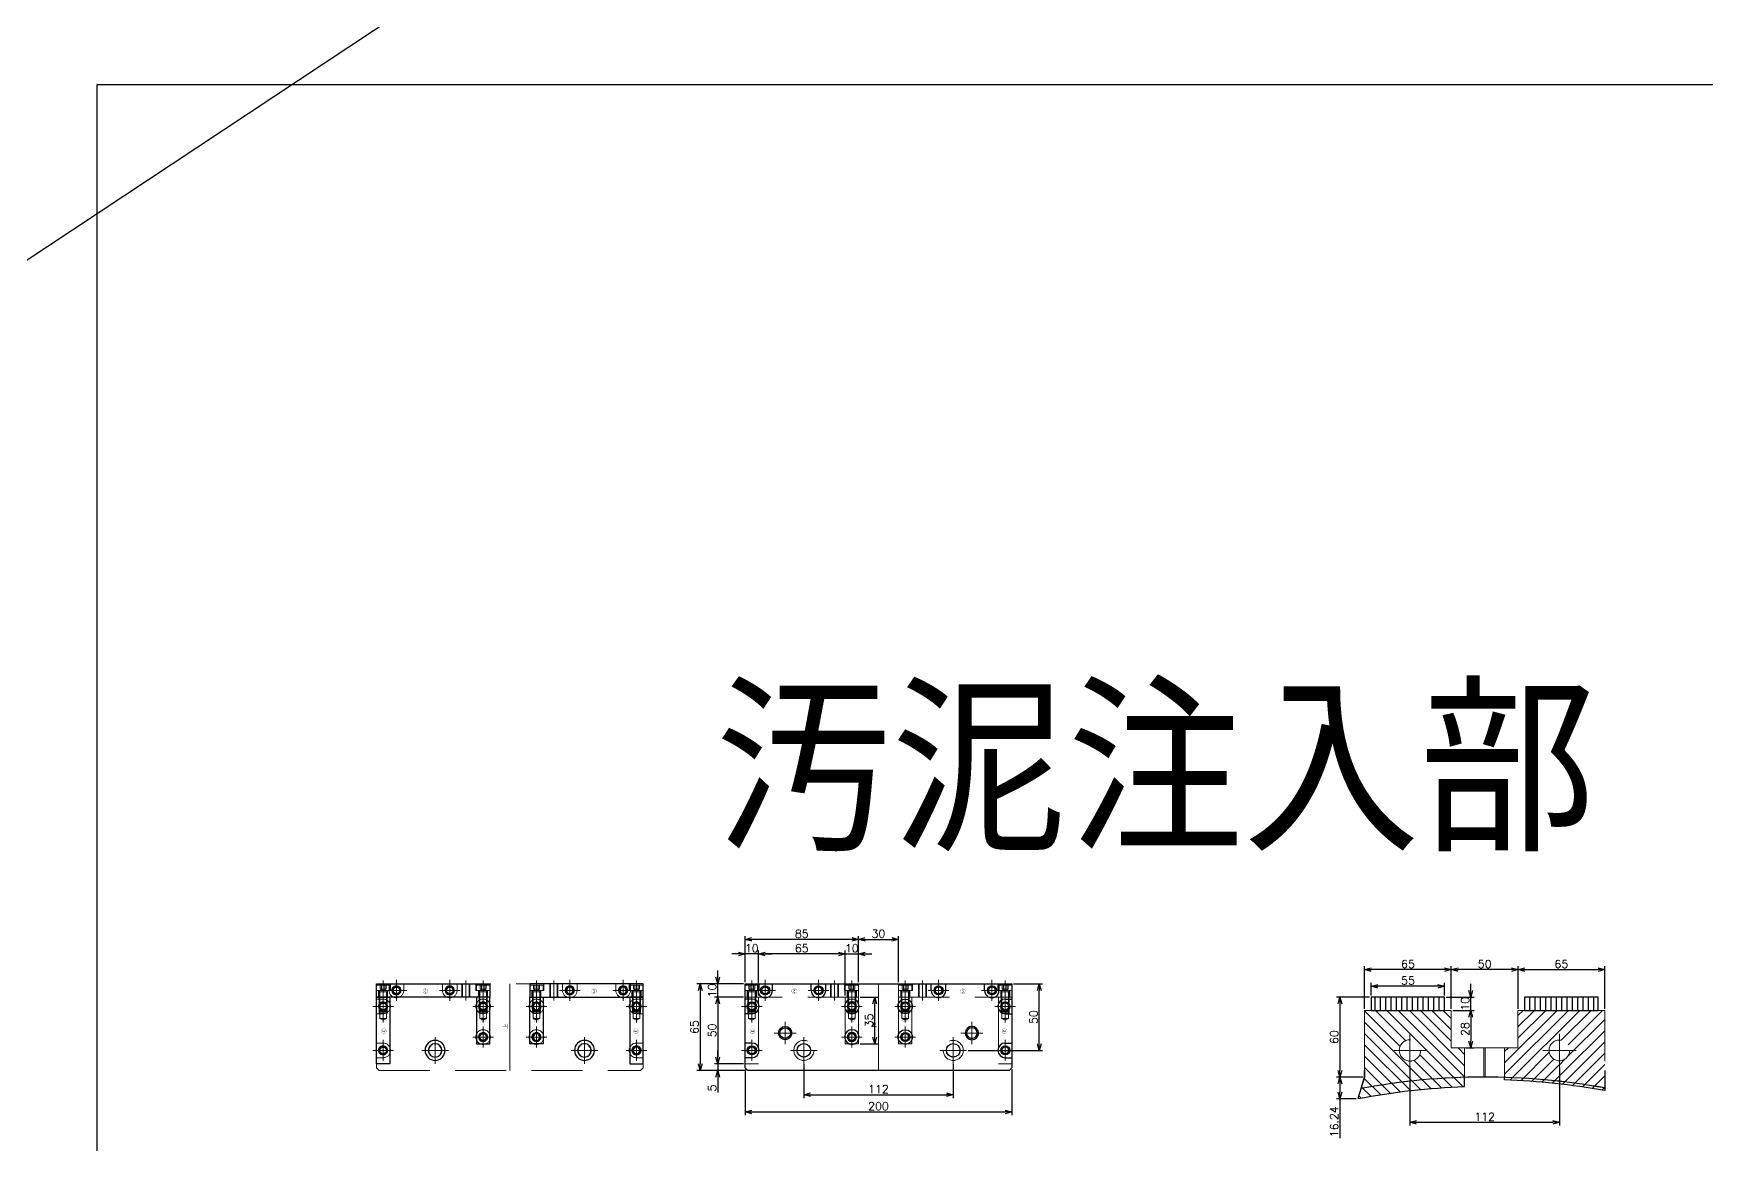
# Model space of a CAD drawing. Header units: millimetres. Extents: x -16130 to 36813, y -8099 to 27484.
# Drawn here: x 7992 to 9247, y 24547 to 25381 of the extents above; entities that cross this region are included whole.
import ezdxf

# ---------------------------------------------------------------- set-up
doc = ezdxf.new("R2010")
doc.units = ezdxf.units.MM
doc.header["$LTSCALE"] = 6
doc.header["$PDMODE"] = 99
doc.header["$PDSIZE"] = 1
doc.linetypes.add('CENTER2', pattern=[28.575, 19.05, -3.175, 3.175, -3.175])
doc.linetypes.add('HIDDEN', pattern=[9.525, 6.35, -3.175])
for name, color, linetype, lineweight in [('04_HIDDEN', 2, 'HIDDEN', 13), ('05_CENTER', 4, 'CENTER2', 13), ('08_DIM', 3, 'Continuous', 13)]:
    doc.layers.add(name, color=color, linetype=linetype, lineweight=lineweight)
doc.layers.add('10_DRAFT', color=8, linetype='Continuous', lineweight=0, plot=False)
doc.styles.add('KSS_TXT', font='txt.shx', dxfattribs={"bigfont": 'extfont2.shx'})
doc.dimstyles.new('KSS_DIM', dxfattribs={"dimtxt": 3, "dimasz": 2.5, "dimexe": 1.25, "dimexo": 0.625, "dimtad": 1, "dimdsep": 46, "dimtxsty": 'KSS_TXT', "dimblk": 'OPEN30', "dimcen": 0, "dimazin": 2, "dimtfac": 0.75, "dimtmove": 0, "dimatfit": 3, "dimldrblk": 'OPEN30', "dimfxl": 1, "dimtolj": 1, "dimarcsym": 0})

# ---------------------------------------------------------------- blocks, each defined once
blk = doc.blocks.new('A$C7DF95412_1_1')
at = {"color": 0}
blk.add_lwpolyline([(16, 146), (29.2, 146, 0.092024), (29.6, -36.5), (21, -34), (16, -34)], format="xyb", dxfattribs=at)
at = {"layer": '04_HIDDEN'}
for points in [[(-1, 31), (-1, 81), (-1, 81), (-29, 81), (-29, 146), (16, 146)], [(16, -34), (-29, -34), (-29, 31), (-1, 31)]]:
    blk.add_lwpolyline(points, dxfattribs=at)
for centre, radius in [((1, 112), 7.75), ((1, 0), 8)]:
    blk.add_circle(centre, radius, dxfattribs=at)
at = {"layer": '05_CENTER'}
for p, q in [((1, 99.5), (1, 124.5)), ((13.5, 112), (-11.5, 112)), ((12.8, 0), (-10.8, 0)), ((1, -11.8), (1, 11.8))]:
    blk.add_line(p, q, dxfattribs=at)
blk = doc.blocks.new('M6tz_1_1_1')
at = {"color": 0}
for radius in [3, 2.5]:
    blk.add_circle((0, 0), radius, dxfattribs=at)
at = {"layer": '05_CENTER'}
for p, q in [((5.7, 0), (-5.7, 0)), ((0, -5.7), (0, 5.7))]:
    blk.add_line(p, q, dxfattribs=at)
blk = doc.blocks.new('A$C30F740D0_1_1')
at = {"color": 0}
blk.add_lwpolyline([(13, -5), (-72, -5), (-72, 5), (13, 5)], close=True, dxfattribs=at)
at = {"layer": '04_HIDDEN'}
for p, q in [((-61.5, 0), (-72, 0)), ((-70.4, 5), (-70.4, 0)), ((-63.6, 5), (-63.6, 0)), ((-57, -5), (-57, 5)), ((-56.5, -5), (-56.5, 5)), ((-51.5, -5), (-51.5, 5)), ((-51, -5), (-51, 5)), ((2.5, 0), (13, 0)), ((4.6, 5), (4.6, 0)), ((11.4, 5), (11.4, 0)), ((-61.5, 0), (-61.5, -5)), ((2.5, 0), (2.5, -5))]:
    blk.add_line(p, q, dxfattribs=at)
at = {"layer": '05_CENTER'}
for p, q in [((-67, -7.5), (-67, 7.5)), ((-54, -7.5), (-54, 7.5)), ((8, -7.5), (8, 7.5))]:
    blk.add_line(p, q, dxfattribs=at)
for p in [(-42, 0), (-2, 0)]:
    blk.add_blockref('M6tz_1_1_1', p)
at = {"layer": '10_DRAFT', "style": 'KSS_TXT'}
blk.add_text('②', height=3, dxfattribs=at).set_placement((-25.9, -1.4))
blk = doc.blocks.new('A$C38AA5711_1_1')
at = {"color": 0}
blk.add_lwpolyline([(7, 5), (7, -5), (-43, -5), (-43, 5)], close=True, dxfattribs=at)
at = {"layer": '04_HIDDEN'}
for p, q in [((-43, 3), (-31, 3)), ((-43, 2.5), (-27, 2.5)), ((-31, 3), (-31, -3)), ((-27, 2.5), (-25.6, 0)), ((-27, 2.5), (-27, -2.5)), ((-43, -2.5), (-27, -2.5)), ((-43, -3), (-31, -3)), ((-25.6, 0), (-27, -2.5))]:
    blk.add_line(p, q, dxfattribs=at)
at = {"layer": '05_CENTER'}
blk.add_line((-45.2, 0), (-23.8, 0), dxfattribs=at)
for p in [(-36, 0), (-3, 0)]:
    blk.add_blockref('M6tz_1_1_1', p)
at = {"layer": '10_DRAFT', "style": 'KSS_TXT'}
blk.add_text('③', height=3, dxfattribs=at).set_placement((-19.6, -1.4))
blk = doc.blocks.new('M6Za_1_1_1')
at = {"color": 0}
for radius in [5.5, 3.4]:
    blk.add_circle((0, 0), radius, dxfattribs=at)
at = {"layer": '05_CENTER'}
for p, q in [((7.8, 0), (-7.8, 0)), ((0, -7.8), (0, 7.8))]:
    blk.add_line(p, q, dxfattribs=at)
blk = doc.blocks.new('M10Tz_1_1_1')
at = {"color": 0}
for radius in [5, 4]:
    blk.add_circle((0, 0), radius, dxfattribs=at)
at = {"layer": '05_CENTER'}
for p, q in [((8.3, 0), (-8.3, 0)), ((0, -8.3), (0, 8.3))]:
    blk.add_line(p, q, dxfattribs=at)
blk = doc.blocks.new('A$C4B5A383E_1_1')
for p, q in [((0, 177.5), (-5, 177.5)), ((6.5, 182), (6.5, 187)), ((17.5, 182), (17.5, 187)), ((39.5, 182), (39.5, 187)), ((50.5, 182), (50.5, 187)), ((0, 166.5), (-5, 166.5)), ((0, 137.5), (-5, 137.5)), ((0, 126.5), (-5, 126.5)), ((0, 47.5), (-5, 47.5)), ((0, 36.5), (-5, 36.5)), ((0, 7.5), (-5, 7.5)), ((0, -3.5), (-5, -3.5)), ((6.5, -8), (6.5, -13)), ((17.5, -8), (17.5, -13)), ((39.5, -8), (39.5, -13)), ((50.5, -8), (50.5, -13))]:
    blk.add_line(p, q)
at = {"color": 0}
blk.add_lwpolyline([(-5, 187), (58, 187), (60, 185), (60, -11), (58, -13), (-5, -13)], close=True, dxfattribs=at)
for centre, radius in [((12, 182), 3.4), ((45, 182), 3.4), ((0, 172), 3.4), ((45, 143), 5.1), ((0, 132), 3.4), ((0, 42), 3.4), ((45, 31), 5.1), ((0, 2), 3.4), ((12, -8), 3.4), ((45, -8), 3.4)]:
    blk.add_circle(centre, radius, dxfattribs=at)
for centre, start, end in [((0, 172), 270, 90), ((12, 182), 180, 0), ((45, 182), 180, 0), ((0, 132), 270, 90), ((0, 42), 270, 90), ((0, 2), 270, 90), ((12, -8), 0, 180), ((45, -8), 0, 180)]:
    blk.add_arc(centre, 5.5, start, end, dxfattribs=at)
at = {"layer": '05_CENTER'}
for p, q in [((12, 174.2), (12, 189.8)), ((45, 174.2), (45, 189.8)), ((0, 164.2), (0, 179.8)), ((19.8, 182), (4.2, 182)), ((52.8, 182), (37.2, 182)), ((7.8, 172), (-7.8, 172)), ((45, 133.7), (45, 152.3)), ((0, 124.2), (0, 139.8)), ((54.3, 143), (35.7, 143)), ((7.8, 132), (-7.8, 132)), ((7.8, 42), (-7.8, 42)), ((0, 34.2), (0, 49.8)), ((45, 21.7), (45, 40.3)), ((54.3, 31), (35.7, 31)), ((7.8, 2), (-7.8, 2)), ((0, -5.8), (0, 9.8)), ((19.8, -8), (4.2, -8)), ((12, -0.2), (12, -15.8)), ((52.8, -8), (37.2, -8)), ((45, -0.2), (45, -15.8))]:
    blk.add_line(p, q, dxfattribs=at)
at = {"layer": '10_DRAFT'}
blk.add_line((-5, 87), (60, 87), dxfattribs=at)
at = {"xscale": -1, "rotation": 180}
for name, p in [('M10Tz_1_1_1', (32, 157)), ('M6Za_1_1_1', (12, 67)), ('M6Za_1_1_1', (35, 67))]:
    blk.add_blockref(name, p, dxfattribs=at)
for name, p in [('M6Za_1_1_1', (12, 107)), ('M6Za_1_1_1', (35, 107)), ('M10Tz_1_1_1', (32, 17))]:
    blk.add_blockref(name, p)
at = {"layer": '10_DRAFT', "style": 'KSS_TXT'}
blk.add_text('上', height=3, rotation=90, dxfattribs=at).set_placement((27.5, 81.5))
blk = doc.blocks.new('A$C66604951_1_1')
at = {"color": 0}
blk.add_lwpolyline([(28, -5), (28, 5), (-7, 5), (-7, -5)], close=True, dxfattribs=at)
at = {"layer": '04_HIDDEN'}
for p, q in [((-7, 3), (5, 3)), ((-7, 2.5), (9, 2.5)), ((5, 3), (5, -3)), ((9, 2.5), (10.4, 0)), ((9, 2.5), (9, -2.5)), ((10.4, 0), (9, -2.5)), ((-7, -2.5), (9, -2.5)), ((-7, -3), (5, -3))]:
    blk.add_line(p, q, dxfattribs=at)
at = {"layer": '05_CENTER'}
blk.add_line((-9.2, 0), (12.2, 0), dxfattribs=at)
for p in [(0, 0), (23, 0)]:
    blk.add_blockref('M6tz_1_1_1', p)
at = {"layer": '10_DRAFT', "style": 'KSS_TXT'}
blk.add_text('①', height=3, dxfattribs=at).set_placement((7.5, -1.5))
blk = doc.blocks.new('A$C3D57307B_1_1_1')
at = {"color": 0}
for radius in [7.5, 5]:
    blk.add_circle((0, 0), radius, dxfattribs=at)
at = {"layer": '05_CENTER'}
for p, q in [((10, 0), (-10, 0)), ((0, -10), (0, 10))]:
    blk.add_line(p, q, dxfattribs=at)
blk = doc.blocks.new('A$C37143960_1_1')
h = blk.add_hatch()
h.set_pattern_fill('_USER', color=3, scale=6, angle=45, pattern_type=0)
h.set_pattern_definition([(45, (-8147.3205, -26515.7115), (-4.2426407, 4.2426407), [])])
h.paths.add_polyline_path([(28.2, 41), (21.2, 41), (-1, 41), (-1, 31), (-29, 31), (-29, -34), (-24, -34), (30.6, 5.3, -0.018561)])
h.paths.add_polyline_path([(-7, 0, -1), (9, 0, -1)], flags=16)
h.paths.add_polyline_path([(30.6, 5.3), (-24, -34), (16, -34), (21, -34), (37.2, -39, -0.022725)])
at = {"color": 0}
blk.add_lwpolyline([(16, -34), (21, -34), (37.2, -39, -0.040893), (28.2, 41)], format="xyb", dxfattribs=at)
blk.add_lwpolyline([(28.2, 41), (21.2, 41)], dxfattribs=at)
at = {"layer": '04_HIDDEN'}
blk.add_lwpolyline([(21.2, 41), (-1, 41), (-1, 31), (-29, 31), (-29, -34), (16, -34)], dxfattribs=at)
blk.add_circle((1, 0), 8, dxfattribs=at)
at = {"layer": '05_CENTER'}
for p, q in [((12.8, 0), (-10.8, 0)), ((1, -11.8), (1, 11.8))]:
    blk.add_line(p, q, dxfattribs=at)
blk = doc.blocks.new('A$C10B16660_1_1')
h = blk.add_hatch()
h.set_pattern_fill('_USER', color=3, scale=6, angle=135, pattern_type=0)
h.set_pattern_definition([(135, (-8147.3205, -26627.7115), (-4.2426407, -4.2426407), [])])
h.paths.add_polyline_path([(31.2, 34), (16, 34), (-29, 34), (-29, -26.3), (0, -7.7, -0.375691), (-6.8, 0, -1), (8.8, 0), (11.9, 0), (27.5, 10.8, -0.01166)])
h.paths.add_polyline_path([(27.5, 10.8), (8.4, -2.3, -0.36737), (0, -7.7), (-29, -26.3), (-29, -31), (-1, -31), (-1, -41), (21.2, -41), (23.2, -41, -0.026078)])
at = {"color": 0}
blk.add_lwpolyline([(16, 34), (31.2, 34)], dxfattribs=at)
blk.add_lwpolyline([(31.2, 34, 0.037917), (23.2, -41), (21.2, -41)], format="xyb", dxfattribs=at)
at = {"layer": '04_HIDDEN'}
blk.add_lwpolyline([(21.2, -41), (-1, -41), (-1, -31), (-29, -31), (-29, 34), (16, 34)], dxfattribs=at)
blk.add_circle((1, 0), 7.75, dxfattribs=at)
at = {"layer": '05_CENTER'}
for p, q in [((13.5, 0), (-11.5, 0)), ((1, -12.5), (1, 12.5))]:
    blk.add_line(p, q, dxfattribs=at)
blk = doc.blocks.new('A$C52D442D9_1_1')
for name, p in [('A$C10B16660_1_1', (0, 112)), ('A$C37143960_1_1', (0, 0))]:
    blk.add_blockref(name, p)
blk = doc.blocks.new('A$C26060D46_1_1')
at = {"color": 0}
blk.add_lwpolyline([(-29, -31), (-29, 34), (29.2, 34, 0.045027), (21, -55.5), (-1, -55.5), (-1, -31)], format="xyb", close=True, dxfattribs=at)
blk.add_circle((1, 0), 7.75, dxfattribs=at)
at = {"layer": '05_CENTER'}
for p, q in [((13.5, 0), (-11.5, 0)), ((1, -12.5), (1, 12.5))]:
    blk.add_line(p, q, dxfattribs=at)
blk = doc.blocks.new('A$C34824575_1_1')
at = {"color": 0}
blk.add_lwpolyline([(-1, 55.5), (21, 55.5, 0.046301), (29.6, -36.5), (21, -34), (-29, -34), (-29, 31), (-1, 31)], format="xyb", close=True, dxfattribs=at)
blk.add_circle((1, 0), 8, dxfattribs=at)
at = {"layer": '05_CENTER'}
for p, q in [((12.8, 0), (-10.8, 0)), ((1, -11.8), (1, 11.8))]:
    blk.add_line(p, q, dxfattribs=at)
blk = doc.blocks.new('A$C653B0559_1_1')
for name, p in [('A$C26060D46_1_1', (0, 112)), ('A$C34824575_1_1', (0, 0))]:
    blk.add_blockref(name, p)
blk = doc.blocks.new('_Open30')
at = {"color": 0, "linetype": 'ByBlock', "lineweight": -2}
for p, q in [((-1, 0.27), (0, 0)), ((0, 0), (-1, -0.27)), ((0, 0), (-1, 0))]:
    blk.add_line(p, q, dxfattribs=at)
blk = doc.blocks.new('*D1025')
at = {"layer": '08_DIM', "color": 0, "lineweight": -2, "transparency": 16777216}
for p, q in [((8610.8, 24669.3), (8610.8, 24703.8)), ((8615.8, 24701.3), (8635.8, 24701.3)), ((8640.8, 24669.3), (8640.8, 24703.8))]:
    blk.add_line(p, q, dxfattribs=at)
at = {"layer": 'Defpoints', "color": 0, "transparency": 16777216}
for p in [(8640.8, 24701.3), (8610.8, 24668), (8640.8, 24668)]:
    blk.add_point(p, dxfattribs=at)
at = {"layer": '08_DIM', "color": 0, "lineweight": -2, "transparency": 16777216, "xscale": 5, "yscale": 5, "zscale": 5, "rotation": 180}
blk.add_blockref('_Open30', (8610.8, 24701.3), dxfattribs=at)
at = {"layer": '08_DIM', "color": 0, "lineweight": -2, "transparency": 16777216, "xscale": 5, "yscale": 5, "zscale": 5}
blk.add_blockref('_Open30', (8640.8, 24701.3), dxfattribs=at)
at = {"layer": '08_DIM', "color": 0, "transparency": 16777216, "insert": (8625.8, 24705.5), "char_height": 6, "attachment_point": 5, "style": 'KSS_TXT'}
blk.add_mtext('\\A1;30', dxfattribs=at)
blk = doc.blocks.new('*D1026')
at = {"layer": '08_DIM', "color": 0, "lineweight": -2, "transparency": 16777216}
for p, q in [((8525.8, 24669.3), (8525.8, 24703.8)), ((8605.8, 24701.3), (8530.8, 24701.3)), ((8610.8, 24669.3), (8610.8, 24703.8))]:
    blk.add_line(p, q, dxfattribs=at)
at = {"layer": 'Defpoints', "color": 0, "transparency": 16777216}
for p in [(8525.8, 24701.3), (8525.8, 24668), (8610.8, 24668)]:
    blk.add_point(p, dxfattribs=at)
at = {"layer": '08_DIM', "color": 0, "lineweight": -2, "transparency": 16777216, "xscale": 5, "yscale": 5, "zscale": 5, "rotation": 180}
blk.add_blockref('_Open30', (8525.8, 24701.3), dxfattribs=at)
at = {"layer": '08_DIM', "color": 0, "lineweight": -2, "transparency": 16777216, "xscale": 5, "yscale": 5, "zscale": 5}
blk.add_blockref('_Open30', (8610.8, 24701.3), dxfattribs=at)
at = {"layer": '08_DIM', "color": 0, "transparency": 16777216, "insert": (8568.3, 24705.5), "char_height": 6, "attachment_point": 5, "style": 'KSS_TXT'}
blk.add_mtext('\\A1;85', dxfattribs=at)
blk = doc.blocks.new('*D1027')
at = {"layer": '08_DIM', "color": 0, "lineweight": -2, "transparency": 16777216}
for p, q in [((8505.3, 24673), (8505.3, 24678)), ((8524.6, 24668), (8502.8, 24668)), ((8505.3, 24658), (8505.3, 24668)), ((8524.6, 24658), (8502.8, 24658)), ((8505.3, 24653), (8505.3, 24648))]:
    blk.add_line(p, q, dxfattribs=at)
at = {"layer": 'Defpoints', "color": 0, "transparency": 16777216}
for p in [(8505.3, 24668), (8525.8, 24668), (8525.8, 24658)]:
    blk.add_point(p, dxfattribs=at)
at = {"layer": '08_DIM', "color": 0, "lineweight": -2, "transparency": 16777216, "xscale": 5, "yscale": 5, "zscale": 5}
for p, rotation in [((8505.3, 24668), 270), ((8505.3, 24658), 90)]:
    blk.add_blockref('_Open30', p, dxfattribs=dict(at, rotation=rotation))
at = {"layer": '08_DIM', "color": 0, "transparency": 16777216, "insert": (8501.1, 24663), "char_height": 6, "attachment_point": 5, "rotation": 90, "style": 'KSS_TXT'}
blk.add_mtext('\\A1;10', dxfattribs=at)
blk = doc.blocks.new('*D1028')
at = {"layer": '08_DIM', "color": 0, "lineweight": -2, "transparency": 16777216}
for p, q in [((8524.6, 24658), (8502.8, 24658)), ((8505.3, 24653), (8505.3, 24613)), ((8524.6, 24608), (8502.8, 24608))]:
    blk.add_line(p, q, dxfattribs=at)
at = {"layer": 'Defpoints', "color": 0, "transparency": 16777216}
for p in [(8525.8, 24658), (8505.3, 24608), (8525.8, 24608)]:
    blk.add_point(p, dxfattribs=at)
at = {"layer": '08_DIM', "color": 0, "lineweight": -2, "transparency": 16777216, "xscale": 5, "yscale": 5, "zscale": 5}
for p, rotation in [((8505.3, 24658), 90), ((8505.3, 24608), 270)]:
    blk.add_blockref('_Open30', p, dxfattribs=dict(at, rotation=rotation))
at = {"layer": '08_DIM', "color": 0, "transparency": 16777216, "insert": (8501.1, 24633), "char_height": 6, "attachment_point": 5, "rotation": 90, "style": 'KSS_TXT'}
blk.add_mtext('\\A1;50', dxfattribs=at)
blk = doc.blocks.new('*D1029')
at = {"layer": '08_DIM', "color": 0, "lineweight": -2, "transparency": 16777216}
for p, q in [((8524.6, 24668), (8489.7, 24668)), ((8492.2, 24663), (8492.2, 24608)), ((8526.6, 24603), (8489.7, 24603))]:
    blk.add_line(p, q, dxfattribs=at)
at = {"layer": 'Defpoints', "color": 0, "transparency": 16777216}
for p in [(8525.8, 24668), (8492.2, 24603), (8527.8, 24603)]:
    blk.add_point(p, dxfattribs=at)
at = {"layer": '08_DIM', "color": 0, "lineweight": -2, "transparency": 16777216, "xscale": 5, "yscale": 5, "zscale": 5}
for p, rotation in [((8492.2, 24668), 90), ((8492.2, 24603), 270)]:
    blk.add_blockref('_Open30', p, dxfattribs=dict(at, rotation=rotation))
at = {"layer": '08_DIM', "color": 0, "transparency": 16777216, "insert": (8487.9, 24635.5), "char_height": 6, "attachment_point": 5, "rotation": 90, "style": 'KSS_TXT'}
blk.add_mtext('\\A1;65', dxfattribs=at)
blk = doc.blocks.new('*D1030')
at = {"layer": '08_DIM', "color": 0, "lineweight": -2, "transparency": 16777216}
for p, q in [((8525.8, 24603.8), (8525.8, 24569.4)), ((8725.8, 24603.8), (8725.8, 24569.4)), ((8530.8, 24571.9), (8720.8, 24571.9))]:
    blk.add_line(p, q, dxfattribs=at)
at = {"layer": 'Defpoints', "color": 0, "transparency": 16777216}
for p in [(8525.8, 24605), (8725.8, 24605), (8725.8, 24571.9)]:
    blk.add_point(p, dxfattribs=at)
at = {"layer": '08_DIM', "color": 0, "lineweight": -2, "transparency": 16777216, "xscale": 5, "yscale": 5, "zscale": 5, "rotation": 180}
blk.add_blockref('_Open30', (8525.8, 24571.9), dxfattribs=at)
at = {"layer": '08_DIM', "color": 0, "lineweight": -2, "transparency": 16777216, "xscale": 5, "yscale": 5, "zscale": 5}
blk.add_blockref('_Open30', (8725.8, 24571.9), dxfattribs=at)
at = {"layer": '08_DIM', "color": 0, "transparency": 16777216, "insert": (8625.8, 24576.2), "char_height": 6, "attachment_point": 5, "style": 'KSS_TXT'}
blk.add_mtext('\\A1;200', dxfattribs=at)
blk = doc.blocks.new('*D1031')
at = {"layer": '08_DIM', "color": 0, "lineweight": -2, "transparency": 16777216}
for p, q in [((8569.8, 24607.8), (8569.8, 24582.3)), ((8681.8, 24607.8), (8681.8, 24582.3)), ((8574.8, 24584.8), (8676.8, 24584.8))]:
    blk.add_line(p, q, dxfattribs=at)
at = {"layer": 'Defpoints', "color": 0, "transparency": 16777216}
for p in [(8569.8, 24609), (8681.8, 24609), (8681.8, 24584.8)]:
    blk.add_point(p, dxfattribs=at)
at = {"layer": '08_DIM', "color": 0, "lineweight": -2, "transparency": 16777216, "xscale": 5, "yscale": 5, "zscale": 5, "rotation": 180}
blk.add_blockref('_Open30', (8569.8, 24584.8), dxfattribs=at)
at = {"layer": '08_DIM', "color": 0, "lineweight": -2, "transparency": 16777216, "xscale": 5, "yscale": 5, "zscale": 5}
blk.add_blockref('_Open30', (8681.8, 24584.8), dxfattribs=at)
at = {"layer": '08_DIM', "color": 0, "transparency": 16777216, "insert": (8625.8, 24589), "char_height": 6, "attachment_point": 5, "style": 'KSS_TXT'}
blk.add_mtext('\\A1;112', dxfattribs=at)
blk = doc.blocks.new('*D1032')
at = {"layer": '08_DIM', "color": 0, "lineweight": -2, "transparency": 16777216}
for p, q in [((9055.3, 24649.3), (9055.3, 24681.1)), ((9100.3, 24678.6), (9060.3, 24678.6)), ((9105.3, 24649.3), (9105.3, 24681.1))]:
    blk.add_line(p, q, dxfattribs=at)
at = {"layer": 'Defpoints', "color": 0, "transparency": 16777216}
for p in [(9055.3, 24678.6), (9055.3, 24648), (9105.3, 24648)]:
    blk.add_point(p, dxfattribs=at)
at = {"layer": '08_DIM', "color": 0, "lineweight": -2, "transparency": 16777216, "xscale": 5, "yscale": 5, "zscale": 5, "rotation": 180}
blk.add_blockref('_Open30', (9055.3, 24678.6), dxfattribs=at)
at = {"layer": '08_DIM', "color": 0, "lineweight": -2, "transparency": 16777216, "xscale": 5, "yscale": 5, "zscale": 5}
blk.add_blockref('_Open30', (9105.3, 24678.6), dxfattribs=at)
at = {"layer": '08_DIM', "color": 0, "transparency": 16777216, "insert": (9080.3, 24682.8), "char_height": 6, "attachment_point": 5, "style": 'KSS_TXT'}
blk.add_mtext('\\A1;50', dxfattribs=at)
blk = doc.blocks.new('*D1033')
at = {"layer": '08_DIM', "color": 0, "lineweight": -2, "transparency": 16777216}
for p, q in [((8990.3, 24649.3), (8990.3, 24681.1)), ((9050.3, 24678.6), (8995.3, 24678.6)), ((9055.3, 24649.3), (9055.3, 24681.1))]:
    blk.add_line(p, q, dxfattribs=at)
at = {"layer": 'Defpoints', "color": 0, "transparency": 16777216}
for p in [(8990.3, 24678.6), (8990.3, 24648), (9055.3, 24648)]:
    blk.add_point(p, dxfattribs=at)
at = {"layer": '08_DIM', "color": 0, "lineweight": -2, "transparency": 16777216, "xscale": 5, "yscale": 5, "zscale": 5, "rotation": 180}
blk.add_blockref('_Open30', (8990.3, 24678.6), dxfattribs=at)
at = {"layer": '08_DIM', "color": 0, "lineweight": -2, "transparency": 16777216, "xscale": 5, "yscale": 5, "zscale": 5}
blk.add_blockref('_Open30', (9055.3, 24678.6), dxfattribs=at)
at = {"layer": '08_DIM', "color": 0, "transparency": 16777216, "insert": (9022.8, 24682.8), "char_height": 6, "attachment_point": 5, "style": 'KSS_TXT'}
blk.add_mtext('\\A1;65', dxfattribs=at)
blk = doc.blocks.new('*D1034')
at = {"layer": '08_DIM', "color": 0, "lineweight": -2, "transparency": 16777216}
for p, q in [((9105.3, 24649.3), (9105.3, 24681.1)), ((9110.3, 24678.6), (9165.3, 24678.6)), ((9170.3, 24649.3), (9170.3, 24681.1))]:
    blk.add_line(p, q, dxfattribs=at)
at = {"layer": 'Defpoints', "color": 0, "transparency": 16777216}
for p in [(9170.3, 24678.6), (9105.3, 24648), (9170.3, 24648)]:
    blk.add_point(p, dxfattribs=at)
at = {"layer": '08_DIM', "color": 0, "lineweight": -2, "transparency": 16777216, "xscale": 5, "yscale": 5, "zscale": 5, "rotation": 180}
blk.add_blockref('_Open30', (9105.3, 24678.6), dxfattribs=at)
at = {"layer": '08_DIM', "color": 0, "lineweight": -2, "transparency": 16777216, "xscale": 5, "yscale": 5, "zscale": 5}
blk.add_blockref('_Open30', (9170.3, 24678.6), dxfattribs=at)
at = {"layer": '08_DIM', "color": 0, "transparency": 16777216, "insert": (9137.8, 24682.8), "char_height": 6, "attachment_point": 5, "style": 'KSS_TXT'}
blk.add_mtext('\\A1;65', dxfattribs=at)
blk = doc.blocks.new('*D1035')
at = {"layer": '08_DIM', "color": 0, "lineweight": -2, "transparency": 16777216}
for p, q in [((9024.3, 24605.9), (9024.3, 24561.6)), ((9136.3, 24605.3), (9136.3, 24561.6)), ((9029.3, 24564.1), (9131.3, 24564.1))]:
    blk.add_line(p, q, dxfattribs=at)
at = {"layer": 'Defpoints', "color": 0, "transparency": 16777216}
for p in [(9024.3, 24607.2), (9136.3, 24606.5), (9136.3, 24564.1)]:
    blk.add_point(p, dxfattribs=at)
at = {"layer": '08_DIM', "color": 0, "lineweight": -2, "transparency": 16777216, "xscale": 5, "yscale": 5, "zscale": 5, "rotation": 180}
blk.add_blockref('_Open30', (9024.3, 24564.1), dxfattribs=at)
at = {"layer": '08_DIM', "color": 0, "lineweight": -2, "transparency": 16777216, "xscale": 5, "yscale": 5, "zscale": 5}
blk.add_blockref('_Open30', (9136.3, 24564.1), dxfattribs=at)
at = {"layer": '08_DIM', "color": 0, "transparency": 16777216, "insert": (9080.3, 24568.3), "char_height": 6, "attachment_point": 5, "style": 'KSS_TXT'}
blk.add_mtext('\\A1;112', dxfattribs=at)
blk = doc.blocks.new('*D1036')
at = {"layer": '08_DIM', "color": 0, "lineweight": -2, "transparency": 16777216}
for p, q in [((8520.8, 24690.4), (8515.8, 24690.4)), ((8525.8, 24669.3), (8525.8, 24692.9)), ((8535.8, 24690.4), (8525.8, 24690.4)), ((8535.8, 24659.3), (8535.8, 24692.9)), ((8540.8, 24690.4), (8545.8, 24690.4))]:
    blk.add_line(p, q, dxfattribs=at)
at = {"layer": 'Defpoints', "color": 0, "transparency": 16777216}
for p in [(8525.8, 24690.4), (8525.8, 24668), (8535.8, 24658)]:
    blk.add_point(p, dxfattribs=at)
at = {"layer": '08_DIM', "color": 0, "lineweight": -2, "transparency": 16777216, "xscale": 5, "yscale": 5, "zscale": 5}
blk.add_blockref('_Open30', (8525.8, 24690.4), dxfattribs=at)
at = {"layer": '08_DIM', "color": 0, "lineweight": -2, "transparency": 16777216, "xscale": 5, "yscale": 5, "zscale": 5, "rotation": 180}
blk.add_blockref('_Open30', (8535.8, 24690.4), dxfattribs=at)
at = {"layer": '08_DIM', "color": 0, "transparency": 16777216, "insert": (8530.8, 24694.6), "char_height": 6, "attachment_point": 5, "style": 'KSS_TXT'}
blk.add_mtext('\\A1;10', dxfattribs=at)
blk = doc.blocks.new('*D1037')
at = {"layer": '08_DIM', "color": 0, "lineweight": -2, "transparency": 16777216}
for p, q in [((8535.8, 24659.3), (8535.8, 24692.9)), ((8595.8, 24690.4), (8540.8, 24690.4)), ((8600.8, 24659.3), (8600.8, 24692.9))]:
    blk.add_line(p, q, dxfattribs=at)
at = {"layer": 'Defpoints', "color": 0, "transparency": 16777216}
for p in [(8535.8, 24690.4), (8535.8, 24658), (8600.8, 24658)]:
    blk.add_point(p, dxfattribs=at)
at = {"layer": '08_DIM', "color": 0, "lineweight": -2, "transparency": 16777216, "xscale": 5, "yscale": 5, "zscale": 5, "rotation": 180}
blk.add_blockref('_Open30', (8535.8, 24690.4), dxfattribs=at)
at = {"layer": '08_DIM', "color": 0, "lineweight": -2, "transparency": 16777216, "xscale": 5, "yscale": 5, "zscale": 5}
blk.add_blockref('_Open30', (8600.8, 24690.4), dxfattribs=at)
at = {"layer": '08_DIM', "color": 0, "transparency": 16777216, "insert": (8568.3, 24694.6), "char_height": 6, "attachment_point": 5, "style": 'KSS_TXT'}
blk.add_mtext('\\A1;65', dxfattribs=at)
blk = doc.blocks.new('*D1038')
at = {"layer": '08_DIM', "color": 0, "lineweight": -2, "transparency": 16777216}
for p, q in [((8595.8, 24690.4), (8590.8, 24690.4)), ((8600.8, 24659.3), (8600.8, 24692.9)), ((8600.8, 24690.4), (8610.8, 24690.4)), ((8610.8, 24669.3), (8610.8, 24692.9)), ((8615.8, 24690.4), (8620.8, 24690.4))]:
    blk.add_line(p, q, dxfattribs=at)
at = {"layer": 'Defpoints', "color": 0, "transparency": 16777216}
for p in [(8610.8, 24690.4), (8610.8, 24668), (8600.8, 24658)]:
    blk.add_point(p, dxfattribs=at)
at = {"layer": '08_DIM', "color": 0, "lineweight": -2, "transparency": 16777216, "xscale": 5, "yscale": 5, "zscale": 5}
blk.add_blockref('_Open30', (8600.8, 24690.4), dxfattribs=at)
at = {"layer": '08_DIM', "color": 0, "lineweight": -2, "transparency": 16777216, "xscale": 5, "yscale": 5, "zscale": 5, "rotation": 180}
blk.add_blockref('_Open30', (8610.8, 24690.4), dxfattribs=at)
at = {"layer": '08_DIM', "color": 0, "transparency": 16777216, "insert": (8605.8, 24694.6), "char_height": 6, "attachment_point": 5, "style": 'KSS_TXT'}
blk.add_mtext('\\A1;10', dxfattribs=at)
blk = doc.blocks.new('CBS6-16b_1_1_1')
at = {"color": 0}
for p, q in [((-4, 5), (-4, -5)), ((0, 5), (-4, 5)), ((0, 5), (0, -5)), ((0, 3), (15.5, 3)), ((0.1, 3), (1, 2.5)), ((1, 3), (1, -3)), ((1, 2.5), (16, 2.5)), ((15.5, 3), (15.5, -3)), ((15.5, 3), (16, 2.5)), ((16, 2.5), (16, -2.5)), ((0, -5), (-4, -5)), ((0, -3), (15.5, -3)), ((0.1, -3), (1, -2.5)), ((1, -2.5), (16, -2.5)), ((15.5, -3), (16, -2.5))]:
    blk.add_line(p, q, dxfattribs=at)
at = {"layer": '04_HIDDEN', "color": 0}
for p, q in [((-1, 2.3), (-4, 2.3)), ((-4, 1.2), (-1, 1.2)), ((-1, 2.3), (0.3, 0)), ((-1, 2.3), (-1, -2.3)), ((-4, -1.2), (-1, -1.2)), ((-4, -2.3), (-1, -2.3)), ((0.3, 0), (-1, -2.3))]:
    blk.add_line(p, q, dxfattribs=at)
at = {"layer": '05_CENTER', "color": 0}
blk.add_line((-4.8, 0), (16.8, 0), dxfattribs=at)
blk = doc.blocks.new('A$C246321F0_1_1_1')
h = blk.add_hatch()
h.set_pattern_fill('_USER', color=3, scale=4, pattern_type=0)
h.set_pattern_definition([(0, (19.958, -250.0903), (0, 4), [])])
h.paths.add_polyline_path([(10, -55), (0, -55), (0, 0), (10, 0)])
at = {"color": 3}
blk.add_lwpolyline([(10, 0), (0, 0), (0, -55), (10, -55)], close=True, dxfattribs=at)
blk = doc.blocks.new('*D1039')
at = {"layer": '08_DIM', "color": 0, "lineweight": -2, "transparency": 16777216}
for p, q in [((9056.5, 24648), (9072.3, 24648)), ((9069.8, 24643), (9069.8, 24625)), ((9066.5, 24620), (9072.3, 24620))]:
    blk.add_line(p, q, dxfattribs=at)
at = {"layer": 'Defpoints', "color": 0, "transparency": 16777216}
for p in [(9055.3, 24648), (9065.3, 24620), (9069.8, 24620)]:
    blk.add_point(p, dxfattribs=at)
at = {"layer": '08_DIM', "color": 0, "lineweight": -2, "transparency": 16777216, "xscale": 5, "yscale": 5, "zscale": 5}
for p, rotation in [((9069.8, 24648), 90), ((9069.8, 24620), 270)]:
    blk.add_blockref('_Open30', p, dxfattribs=dict(at, rotation=rotation))
at = {"layer": '08_DIM', "color": 0, "transparency": 16777216, "insert": (9065.6, 24634), "char_height": 6, "attachment_point": 5, "rotation": 90, "style": 'KSS_TXT'}
blk.add_mtext('\\A1;28', dxfattribs=at)
blk = doc.blocks.new('*D1040')
at = {"layer": '08_DIM', "color": 0, "lineweight": -2, "transparency": 16777216}
for p, q in [((9069.8, 24663), (9069.8, 24668)), ((9051.5, 24658), (9072.3, 24658)), ((9069.8, 24648), (9069.8, 24658)), ((9056.5, 24648), (9072.3, 24648)), ((9069.8, 24643), (9069.8, 24638))]:
    blk.add_line(p, q, dxfattribs=at)
at = {"layer": 'Defpoints', "color": 0, "transparency": 16777216}
for p in [(9050.3, 24658), (9069.8, 24658), (9055.3, 24648)]:
    blk.add_point(p, dxfattribs=at)
at = {"layer": '08_DIM', "color": 0, "lineweight": -2, "transparency": 16777216, "xscale": 5, "yscale": 5, "zscale": 5}
for p, rotation in [((9069.8, 24658), 270), ((9069.8, 24648), 90)]:
    blk.add_blockref('_Open30', p, dxfattribs=dict(at, rotation=rotation))
at = {"layer": '08_DIM', "color": 0, "transparency": 16777216, "insert": (9065.6, 24653), "char_height": 6, "attachment_point": 5, "rotation": 90, "style": 'KSS_TXT'}
blk.add_mtext('\\A1;10', dxfattribs=at)
blk = doc.blocks.new('*D1041')
at = {"layer": '08_DIM', "color": 0, "lineweight": -2, "transparency": 16777216}
for p, q in [((8995.3, 24659.3), (8995.3, 24668.6)), ((9045.3, 24666.1), (9000.3, 24666.1)), ((9050.3, 24659.3), (9050.3, 24668.6))]:
    blk.add_line(p, q, dxfattribs=at)
at = {"layer": 'Defpoints', "color": 0, "transparency": 16777216}
for p in [(8995.3, 24666.1), (8995.3, 24658), (9050.3, 24658)]:
    blk.add_point(p, dxfattribs=at)
at = {"layer": '08_DIM', "color": 0, "lineweight": -2, "transparency": 16777216, "xscale": 5, "yscale": 5, "zscale": 5, "rotation": 180}
blk.add_blockref('_Open30', (8995.3, 24666.1), dxfattribs=at)
at = {"layer": '08_DIM', "color": 0, "lineweight": -2, "transparency": 16777216, "xscale": 5, "yscale": 5, "zscale": 5}
blk.add_blockref('_Open30', (9050.3, 24666.1), dxfattribs=at)
at = {"layer": '08_DIM', "color": 0, "transparency": 16777216, "insert": (9022.8, 24670.4), "char_height": 6, "attachment_point": 5, "style": 'KSS_TXT'}
blk.add_mtext('\\A1;55', dxfattribs=at)
blk = doc.blocks.new('*D1043')
at = {"layer": '08_DIM', "color": 0, "lineweight": -2, "transparency": 16777216}
for p, q in [((8994, 24658), (8969.3, 24658)), ((8971.8, 24653), (8971.8, 24603)), ((8989, 24598), (8969.3, 24598))]:
    blk.add_line(p, q, dxfattribs=at)
at = {"layer": 'Defpoints', "color": 0, "transparency": 16777216}
for p in [(8995.3, 24658), (8971.8, 24598), (8990.3, 24598)]:
    blk.add_point(p, dxfattribs=at)
at = {"layer": '08_DIM', "color": 0, "lineweight": -2, "transparency": 16777216, "xscale": 5, "yscale": 5, "zscale": 5}
for p, rotation in [((8971.8, 24658), 90), ((8971.8, 24598), 270)]:
    blk.add_blockref('_Open30', p, dxfattribs=dict(at, rotation=rotation))
at = {"layer": '08_DIM', "color": 0, "transparency": 16777216, "insert": (8967.5, 24628), "char_height": 6, "attachment_point": 5, "rotation": 90, "style": 'KSS_TXT'}
blk.add_mtext('\\A1;60', dxfattribs=at)
blk = doc.blocks.new('*D1044')
at = {"layer": '08_DIM', "color": 0, "lineweight": -2, "transparency": 16777216}
for p, q in [((8989, 24598), (8969.3, 24598)), ((8971.8, 24593), (8971.8, 24586.8)), ((8984, 24581.8), (8969.3, 24581.8)), ((8971.8, 24581.8), (8971.8, 24552.2))]:
    blk.add_line(p, q, dxfattribs=at)
at = {"layer": 'Defpoints', "color": 0, "transparency": 16777216}
for p in [(8990.3, 24598), (8971.8, 24581.8), (8985.3, 24581.8)]:
    blk.add_point(p, dxfattribs=at)
at = {"layer": '08_DIM', "color": 0, "lineweight": -2, "transparency": 16777216, "xscale": 5, "yscale": 5, "zscale": 5}
for p, rotation in [((8971.8, 24598), 90), ((8971.8, 24581.8), 270)]:
    blk.add_blockref('_Open30', p, dxfattribs=dict(at, rotation=rotation))
at = {"layer": '08_DIM', "color": 0, "transparency": 16777216, "insert": (8967.5, 24564.5), "char_height": 6, "attachment_point": 5, "rotation": 90, "style": 'KSS_TXT'}
blk.add_mtext('\\A1;16.24', dxfattribs=at)
blk = doc.blocks.new('*D1049')
at = {"layer": '08_DIM', "color": 0, "lineweight": -2, "transparency": 16777216}
for p, q in [((8505.3, 24613), (8505.3, 24618)), ((8524.6, 24608), (8502.8, 24608)), ((8526.6, 24603), (8502.8, 24603)), ((8505.3, 24608), (8505.3, 24603)), ((8505.3, 24598), (8505.3, 24586.5))]:
    blk.add_line(p, q, dxfattribs=at)
at = {"layer": 'Defpoints', "color": 0, "transparency": 16777216}
for p in [(8505.3, 24603), (8525.8, 24608), (8527.8, 24603)]:
    blk.add_point(p, dxfattribs=at)
at = {"layer": '08_DIM', "color": 0, "lineweight": -2, "transparency": 16777216, "xscale": 5, "yscale": 5, "zscale": 5}
for p, rotation in [((8505.3, 24608), 270), ((8505.3, 24603), 90)]:
    blk.add_blockref('_Open30', p, dxfattribs=dict(at, rotation=rotation))
at = {"layer": '08_DIM', "color": 0, "transparency": 16777216, "insert": (8501.1, 24589.8), "char_height": 6, "attachment_point": 5, "rotation": 90, "style": 'KSS_TXT'}
blk.add_mtext('\\A1;5', dxfattribs=at)
blk = doc.blocks.new('*D1949')
at = {"layer": '08_DIM', "color": 0, "lineweight": -2, "transparency": 16777216}
for p, q in [((8612.1, 24658), (8625.5, 24658)), ((8623, 24628), (8623, 24653)), ((8612.1, 24623), (8625.5, 24623))]:
    blk.add_line(p, q, dxfattribs=at)
at = {"layer": 'Defpoints', "color": 0, "transparency": 16777216}
for p in [(8610.8, 24658), (8623, 24658), (8610.8, 24623)]:
    blk.add_point(p, dxfattribs=at)
at = {"layer": '08_DIM', "color": 0, "lineweight": -2, "transparency": 16777216, "xscale": 5, "yscale": 5, "zscale": 5}
for p, rotation in [((8623, 24658), 90), ((8623, 24623), 270)]:
    blk.add_blockref('_Open30', p, dxfattribs=dict(at, rotation=rotation))
at = {"layer": '08_DIM', "color": 0, "transparency": 16777216, "insert": (8618.7, 24640.5), "char_height": 6, "attachment_point": 5, "rotation": 90, "style": 'KSS_TXT'}
blk.add_mtext('\\A1;35', dxfattribs=at)
blk = doc.blocks.new('A$C32AE6695_1_1')
for p, q in [((-50.5, 182), (-50.5, 187)), ((-39.5, 182), (-39.5, 187)), ((-17.5, 182), (-17.5, 187)), ((-6.5, 182), (-6.5, 187)), ((0, 177.5), (5, 177.5)), ((0, 166.5), (5, 166.5)), ((0, 137.5), (5, 137.5)), ((0, 126.5), (5, 126.5)), ((0, 47.5), (5, 47.5)), ((0, 36.5), (5, 36.5)), ((0, 7.5), (5, 7.5)), ((-50.5, -8), (-50.5, -13)), ((-39.5, -8), (-39.5, -13)), ((-17.5, -8), (-17.5, -13)), ((-6.5, -8), (-6.5, -13)), ((0, -3.5), (5, -3.5))]:
    blk.add_line(p, q)
at = {"color": 0}
blk.add_lwpolyline([(5, -13), (-58, -13), (-60, -11), (-60, 185), (-58, 187), (5, 187)], close=True, dxfattribs=at)
for centre, radius in [((-45, 182), 3.4), ((-12, 182), 3.4), ((0, 172), 3.4), ((-45, 143), 5.1), ((0, 132), 3.4), ((0, 42), 3.4), ((-45, 31), 5.1), ((0, 2), 3.4), ((-45, -8), 3.4), ((-12, -8), 3.4)]:
    blk.add_circle(centre, radius, dxfattribs=at)
for centre, start, end in [((-45, 182), 180, 0), ((-12, 182), 180, 0), ((0, 172), 90, 270), ((0, 132), 90, 270), ((0, 42), 90, 270), ((0, 2), 90, 270), ((-45, -8), 0, 180), ((-12, -8), 0, 180)]:
    blk.add_arc(centre, 5.5, start, end, dxfattribs=at)
at = {"layer": '05_CENTER'}
for p, q in [((-45, 174.2), (-45, 189.8)), ((-12, 174.2), (-12, 189.8)), ((-52.8, 182), (-37.2, 182)), ((-19.8, 182), (-4.2, 182)), ((0, 179.8), (0, 164.2)), ((-7.8, 172), (7.8, 172)), ((-45, 152.3), (-45, 133.7)), ((-54.3, 143), (-35.7, 143)), ((0, 139.8), (0, 124.2)), ((-7.8, 132), (7.8, 132)), ((-45, 40.3), (-45, 21.7)), ((-7.8, 42), (7.8, 42)), ((0, 49.8), (0, 34.2)), ((-54.3, 31), (-35.7, 31)), ((-7.8, 2), (7.8, 2)), ((0, 9.8), (0, -5.8)), ((-52.8, -8), (-37.2, -8)), ((-45, -0.2), (-45, -15.8)), ((-19.8, -8), (-4.2, -8)), ((-12, -0.2), (-12, -15.8))]:
    blk.add_line(p, q, dxfattribs=at)
at = {"layer": '10_DRAFT'}
blk.add_line((5, 87), (-60, 87), dxfattribs=at)
at = {"xscale": -1}
for p in [(-35, 107), (-12, 107)]:
    blk.add_blockref('M6Za_1_1_1', p, dxfattribs=at)
at = {"rotation": 180}
for p in [(-35, 67), (-12, 67)]:
    blk.add_blockref('M6Za_1_1_1', p, dxfattribs=at)
at = {"layer": '10_DRAFT', "style": 'KSS_TXT'}
blk.add_text('下', height=3, dxfattribs=at).set_placement((-28.9, 81.7))
blk = doc.blocks.new('*D2848')
at = {"layer": '08_DIM', "color": 0, "lineweight": -2, "transparency": 16777216}
for p, q in [((8727.1, 24668), (8748.9, 24668)), ((8746.4, 24623), (8746.4, 24663)), ((8693.1, 24618), (8748.9, 24618))]:
    blk.add_line(p, q, dxfattribs=at)
at = {"layer": 'Defpoints', "color": 0, "transparency": 16777216}
for p in [(8725.8, 24668), (8746.4, 24668), (8691.8, 24618)]:
    blk.add_point(p, dxfattribs=at)
at = {"layer": '08_DIM', "color": 0, "lineweight": -2, "transparency": 16777216, "xscale": 5, "yscale": 5, "zscale": 5}
for p, rotation in [((8746.4, 24668), 90), ((8746.4, 24618), 270)]:
    blk.add_blockref('_Open30', p, dxfattribs=dict(at, rotation=rotation))
at = {"layer": '08_DIM', "color": 0, "transparency": 16777216, "insert": (8742.1, 24643), "char_height": 6, "attachment_point": 5, "rotation": 90, "style": 'KSS_TXT'}
blk.add_mtext('\\A1;50', dxfattribs=at)

msp = doc.modelspace()

# ---------------------------------------------------------------- linework, layer by layer
at = {"color": 2}
msp.add_line((10501.03487, 26876.38116), (5833.28263, 23783.09533), dxfattribs=at)
msp.add_lwpolyline([(8039.90205, 25342.46994), (10392.50738, 25342.46994), (10392.50738, 23920.30686), (8039.90205, 23920.30686)], close=True)

# ---------------------------------------------------------------- block references
for name, p, rotation in [('A$C30F740D0_1_1', (8262.37192, 24663.02695), 180), ('A$C4B5A383E_1_1', (8538.84634, 24663.02695), 270), ('A$C38AA5711_1_1', (8254.37192, 24615.02695), 270), ('A$C66604951_1_1', (8329.37192, 24651.02695), 270), ('A$C246321F0_1_1_1', (8995.27869, 24648.02695), 90.00000000000006), ('A$C246321F0_1_1_1', (9110.27869, 24648.02695), 90.00000000000006), ('A$C52D442D9_1_1', (9024.27869, 24619.02695), 270), ('A$C7DF95412_1_1', (9024.27869, 24619.02695), 270)]:
    msp.add_blockref(name, p, dxfattribs=dict(rotation=rotation))
at = {"xscale": -1}
for name, p, rotation in [('A$C30F740D0_1_1', (8436.37192, 24663.02695), 180), ('A$C66604951_1_1', (8369.37192, 24651.02695), 89.99999999999993), ('A$C38AA5711_1_1', (8444.37192, 24615.02695), 89.99999999999993), ('A$C3D57307B_1_1_1', (8293.37192, 24618.02695), 180), ('A$C3D57307B_1_1_1', (8405.37192, 24618.02695), 180)]:
    msp.add_blockref(name, p, dxfattribs=dict(at, rotation=rotation))
at = {"layer": '04_HIDDEN', "xscale": -1}
for name, p, rotation in [('A$C32AE6695_1_1', (8262.37192, 24663.02695), 270), ('A$C30F740D0_1_1', (8712.84634, 24663.02695), 180), ('A$C66604951_1_1', (8645.84634, 24651.02695), 89.99999999999993), ('A$C38AA5711_1_1', (8720.84634, 24615.02695), 89.99999999999993), ('A$C3D57307B_1_1_1', (8681.84634, 24618.02695), 180)]:
    msp.add_blockref(name, p, dxfattribs=dict(at, rotation=rotation))
at = {"layer": '04_HIDDEN', "color": 4, "rotation": 270}
for p in [(8254.37192, 24663.02695), (8329.37192, 24663.02695), (8369.37192, 24663.02695), (8444.37192, 24663.02695), (8530.84634, 24663.02695), (8645.84634, 24663.02695), (8720.84634, 24663.02695)]:
    msp.add_blockref('CBS6-16b_1_1_1', p, dxfattribs=at)
at = {"layer": '04_HIDDEN'}
for name, p, rotation in [('A$C30F740D0_1_1', (8538.84634, 24663.02695), 180), ('A$C38AA5711_1_1', (8530.84634, 24615.02695), 270), ('A$C66604951_1_1', (8605.84634, 24651.02695), 270), ('A$C653B0559_1_1', (9024.27869, 24619.02695), 270), ('A$C3D57307B_1_1_1', (8569.84634, 24618.02695), 180)]:
    msp.add_blockref(name, p, dxfattribs=dict(at, rotation=rotation))
at = {"layer": '04_HIDDEN', "color": 4, "xscale": -1, "rotation": 89.99999999999993}
msp.add_blockref('CBS6-16b_1_1_1', (8605.84634, 24663.02695), dxfattribs=at)

# ---------------------------------------------------------------- texts
at = {"layer": '08_DIM', "style": 'KSS_TXT'}
msp.add_text('汚泥注入部', height=120, dxfattribs=at).set_placement((8503.46179, 24767.38802))

# ---------------------------------------------------------------- dimensions: what is measured, and where the dimension line sits
at = {"layer": '08_DIM'}
for base, p1, p2, picture, middle in [((8525.84634, 24701.28877), (8610.84634, 24668.02695), (8525.84634, 24668.02695), '*D1026', (8568.34634, 24705.54294)), ((8640.84634, 24701.28877), (8610.84634, 24668.02695), (8640.84634, 24668.02695), '*D1025', (8625.84634, 24705.53877)), ((8525.84634, 24690.39087), (8535.84634, 24658.02695), (8525.84634, 24668.02695), '*D1036', (8530.84634, 24694.64087)), ((8535.84634, 24690.39087), (8600.84634, 24658.02695), (8535.84634, 24658.02695), '*D1037', (8568.34634, 24694.64504)), ((8610.84634, 24690.39087), (8600.84634, 24658.02695), (8610.84634, 24668.02695), '*D1038', (8605.84634, 24694.64087)), ((8990.27869, 24678.57879), (9055.27869, 24648.02695), (8990.27869, 24648.02695), '*D1033', (9022.77869, 24682.83296)), ((9055.27869, 24678.57879), (9105.27869, 24648.02695), (9055.27869, 24648.02695), '*D1032', (9080.27869, 24682.83296)), ((9170.27869, 24678.57879), (9105.27869, 24648.02695), (9170.27869, 24648.02695), '*D1034', (9137.77869, 24682.83296)), ((8995.27869, 24666.12403), (9050.27869, 24658.02695), (8995.27869, 24658.02695), '*D1041', (9022.77869, 24670.38236)), ((8725.84634, 24571.90253), (8525.84634, 24605.02695), (8725.84634, 24605.02695), '*D1030', (8625.84634, 24576.15253)), ((8681.84634, 24584.75146), (8569.84634, 24609.02695), (8681.84634, 24609.02695), '*D1031', (8625.84634, 24589.00146)), ((9136.27869, 24564.07106), (9024.27869, 24607.18115), (9136.27869, 24606.54763), '*D1035', (9080.27869, 24568.32106))]:
    dim = msp.add_linear_dim(base=base, p1=p1, p2=p2, dimstyle='KSS_DIM', override={"dimscale": 2}, dxfattribs=at)
    dim.commit()
    dim.dimension.update_dxf_attribs({"geometry": picture, "text_midpoint": middle})
for base, p1, p2, picture, middle in [((8505.33908, 24668.02695), (8525.84634, 24658.02695), (8525.84634, 24668.02695), '*D1027', (8501.08908, 24663.02695)), ((8492.17374, 24603.02695), (8525.84634, 24668.02695), (8527.84634, 24603.02695), '*D1029', (8487.91957, 24635.52695)), ((8746.35359, 24668.02695), (8691.84634, 24618.02695), (8725.84634, 24668.02695), '*D2848', (8742.09942, 24643.02695)), ((9069.80528, 24658.02695), (9055.27869, 24648.02695), (9050.27869, 24658.02695), '*D1040', (9065.55528, 24653.02695)), ((8505.33908, 24608.02695), (8525.84634, 24658.02695), (8525.84634, 24608.02695), '*D1028', (8501.08491, 24633.02695)), ((8622.95592, 24658.02695), (8610.84634, 24623.02695), (8610.84634, 24658.02695), '*D1949', (8618.70175, 24640.52695)), ((8971.76461, 24598.02695), (8995.27869, 24658.02695), (8990.27869, 24598.02695), '*D1043', (8967.51461, 24628.02695)), ((9069.80528, 24620.02695), (9055.27869, 24648.02695), (9065.27869, 24620.02695), '*D1039', (9065.55528, 24634.02695)), ((8505.33908, 24603.02695), (8525.84634, 24608.02695), (8527.84634, 24603.02695), '*D1049', (8501.08491, 24589.77695))]:
    dim = msp.add_linear_dim(base=base, p1=p1, p2=p2, angle=90, dimstyle='KSS_DIM', override={"dimscale": 2}, dxfattribs=at)
    dim.commit()
    dim.dimension.update_dxf_attribs({"geometry": picture, "text_midpoint": middle})
at = {"layer": '08_DIM', "color": 1}
dim = msp.add_linear_dim(base=(8971.76461, 24581.78697), p1=(8990.27869, 24598.02695), p2=(8985.27869, 24581.78697), angle=90, dimstyle='KSS_DIM', override={"dimscale": 2}, dxfattribs=at)
dim.commit()
dim.dimension.update_dxf_attribs({"geometry": '*D1044', "text_midpoint": (8967.51461, 24564.51614)})

doc.saveas('drawing.dxf')
